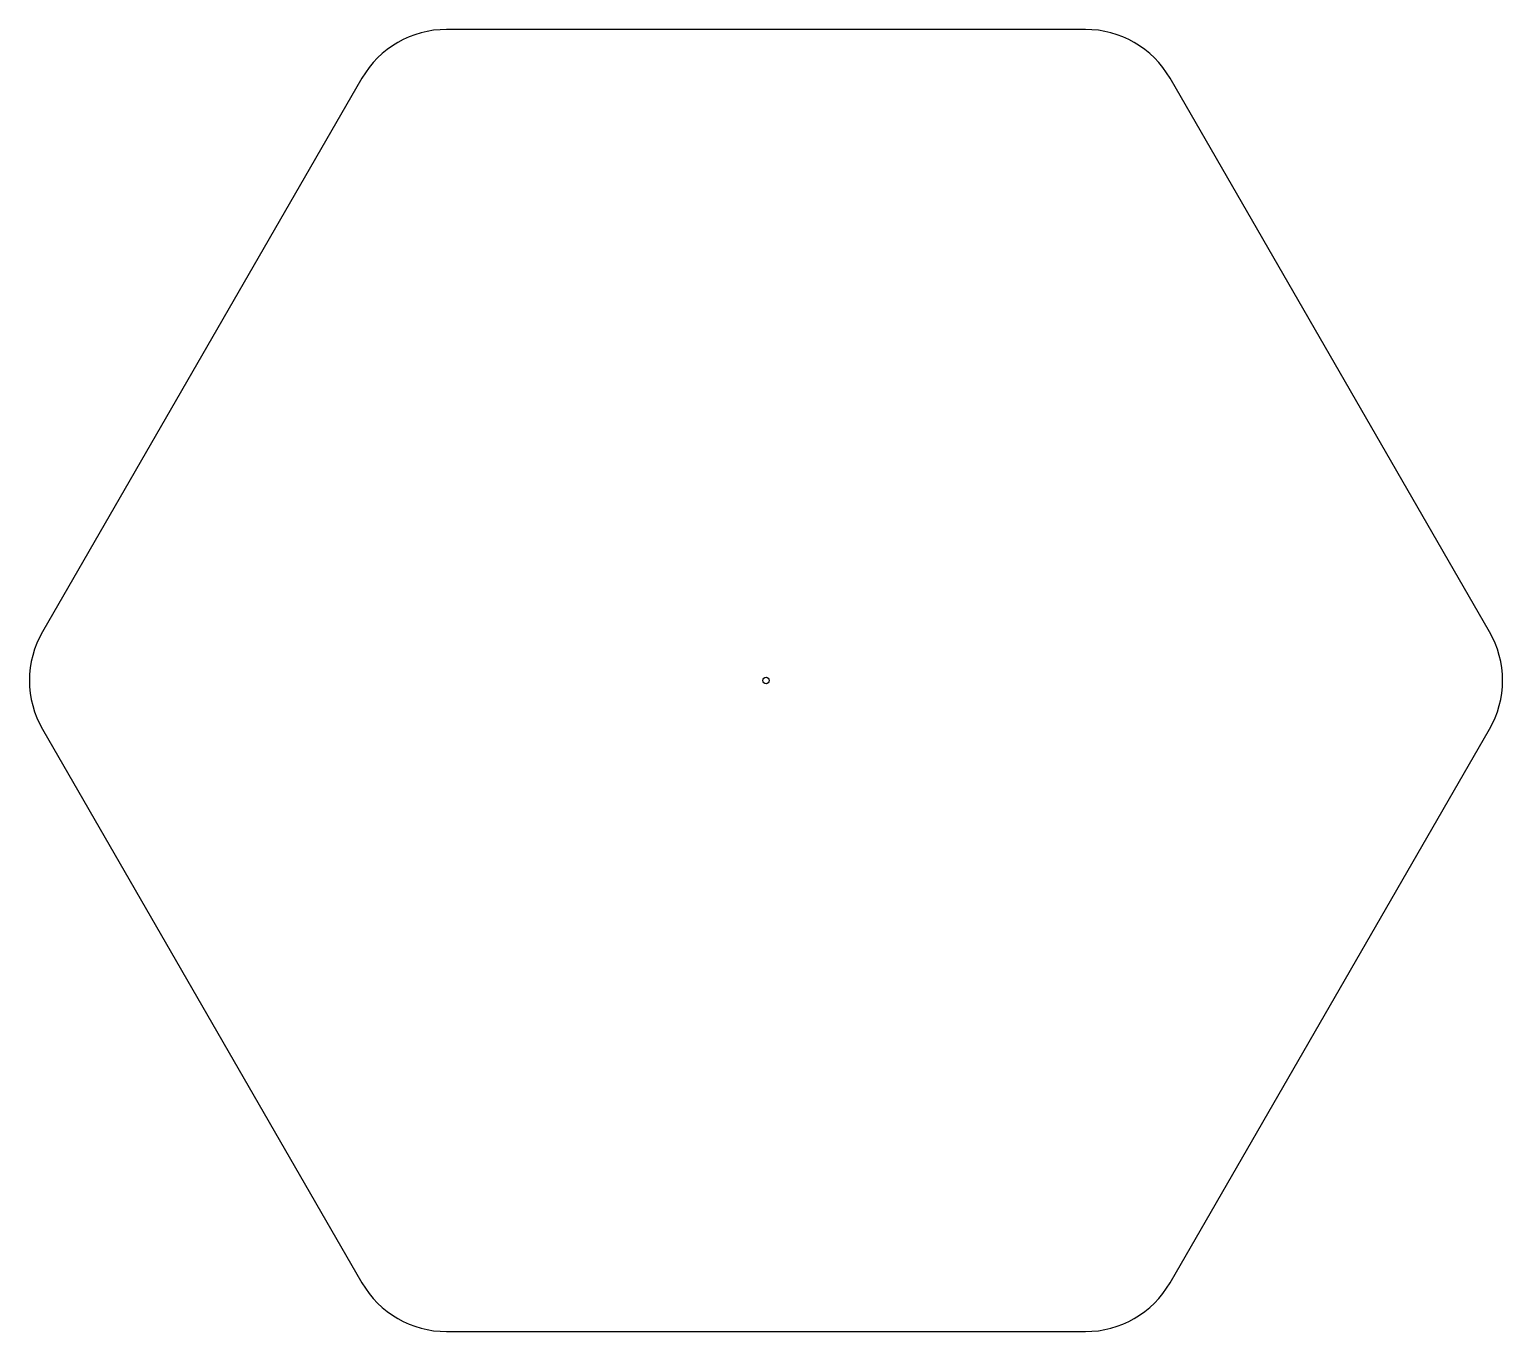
# Model space of a CAD drawing. Header units: millimetres. Extents: x -22.6 to 22.6, y -20 to 20.
import ezdxf

# ---------------------------------------------------------------- set-up
doc = ezdxf.new("R2010")
doc.units = ezdxf.units.MM

msp = doc.modelspace()

# ---------------------------------------------------------------- linework, layer by layer
at = {"color": 7, "linetype": 'Continuous', "lineweight": 25}
for p, q in [((9.815, 20), (-9.815, 20)), ((-12.413, 18.5), (-22.228, 1.5)), ((22.228, 1.5), (12.413, 18.5)), ((-22.228, -1.5), (-12.413, -18.5)), ((12.413, -18.5), (22.228, -1.5)), ((-9.815, -20), (9.815, -20))]:
    msp.add_line(p, q, dxfattribs=at)
msp.add_circle((0, 0), 0.1, dxfattribs=at)
for centre, start, end in [((-9.815, 17), 90, 150), ((9.815, 17), 30, 90), ((-19.63, 0), 150, 210), ((19.63, 0), 330, 30), ((-9.815, -17), 210, 270), ((9.815, -17), 270, 330)]:
    msp.add_arc(centre, 3, start, end, dxfattribs=at)

doc.saveas('drawing.dxf')
